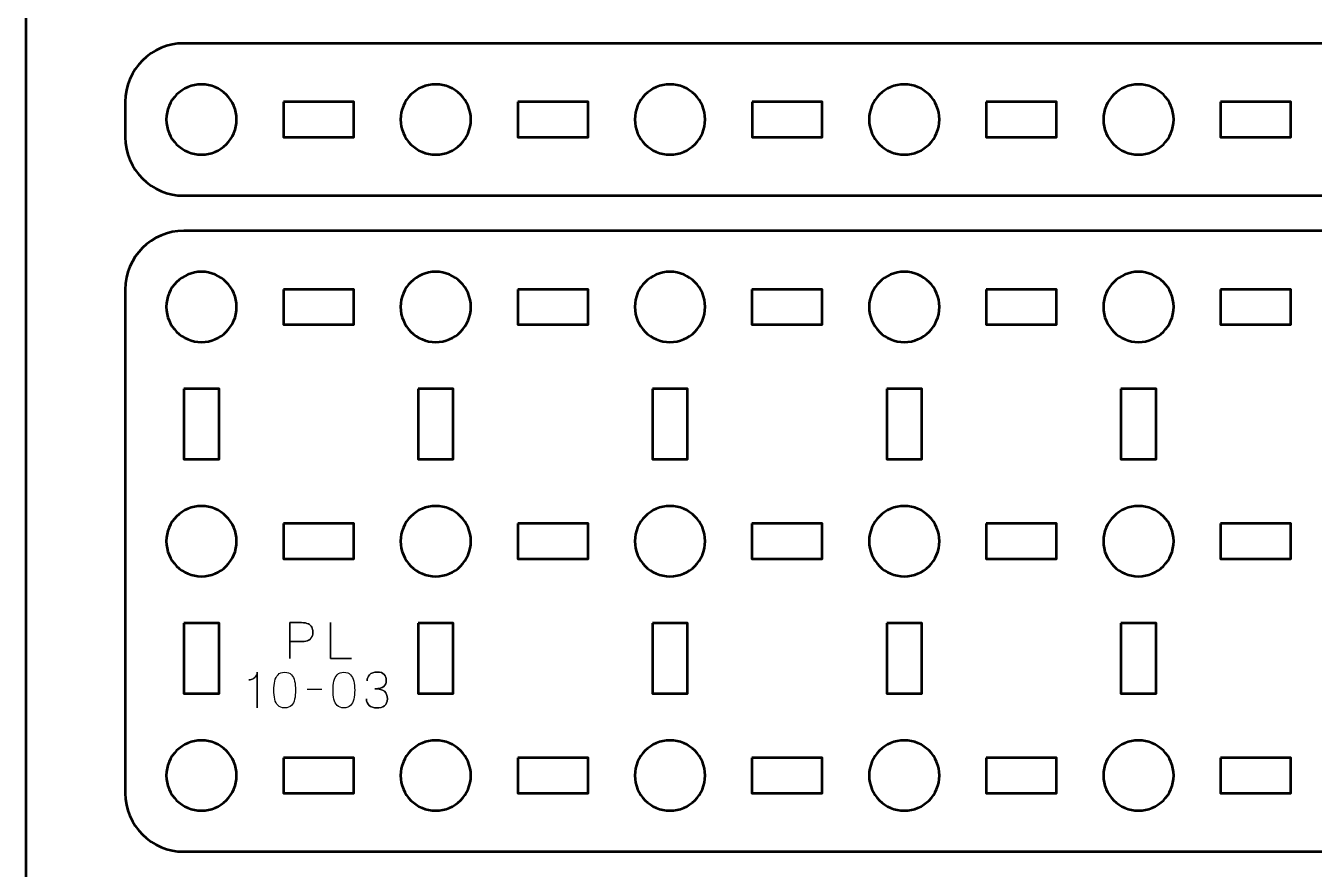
# Model space of a CAD drawing. Header units: centimetres. Extents: x -21 to 0, y -29.7 to 0.
# Drawn here: x -21 to -10, y -16.75 to -9.55 of the extents above; entities that cross this region are included whole.
import ezdxf

# ---------------------------------------------------------------- set-up
doc = ezdxf.new("R2010")
doc.units = ezdxf.units.CM
doc.header["$MEASUREMENT"] = 0
doc.layers.add('Layer 1', color=7, linetype='Continuous')

msp = doc.modelspace()

# ---------------------------------------------------------------- linework, layer by layer
at = {"layer": 'Layer 1', "color": 22, "lineweight": 53}
msp.add_open_spline([(-21.00003, -29.19996), (-21.00003, -29.19996), (-21.00003, -0.49992), (-21.00003, -0.49992), (-21.00003, -0.49992), (-21.00003, -0.22295), (-20.77694, 0.00004), (-20.49994, 0.00004), (-20.49994, 0.00004), (-20.49994, 0.00004), (-0.50008, 0.00004), (-0.50008, 0.00004), (-0.50008, 0.00004), (-0.22294, 0.00004), (0.00002, -0.22295), (0.00002, -0.49992), (0.00002, -0.49992), (0.00002, -0.49992), (0.00002, -29.19996), (0.00002, -29.19996), (0.00002, -29.19996), (0.00002, -29.47696), (-0.22294, -29.70005), (-0.50008, -29.70005), (-0.50008, -29.70005), (-0.50008, -29.70005), (-20.49994, -29.70005), (-20.49994, -29.70005), (-20.49994, -29.70005), (-20.77694, -29.70005), (-21.00003, -29.47696), (-21.00003, -29.19996)], degree=3, knots=[0, 0, 0, 0, 0.125, 0.125, 0.125, 0.125, 0.25, 0.25, 0.25, 0.25, 0.375, 0.375, 0.375, 0.375, 0.5, 0.5, 0.5, 0.5, 0.625, 0.625, 0.625, 0.625, 0.75, 0.75, 0.75, 0.75, 0.875, 0.875, 0.875, 0.875, 1, 1, 1, 1], dxfattribs=at)
at = {"layer": 'Layer 1', "color": 2, "lineweight": 53}
for points in [[(-19.64997, -9.70008), (-19.64997, -9.70008), (-1.35004, -9.70008), (-1.35004, -9.70008), (-1.35004, -9.70008), (-1.07304, -9.70008), (-0.84994, -9.92317), (-0.84994, -10.20017), (-0.84994, -10.20017), (-0.84994, -10.20017), (-0.84994, -10.50018), (-0.84994, -10.50018), (-0.84994, -10.50018), (-0.84994, -10.77714), (-1.07304, -11.0001), (-1.35004, -11.0001), (-1.35004, -11.0001), (-1.35004, -11.0001), (-19.64997, -11.0001), (-19.64997, -11.0001), (-19.64997, -11.0001), (-19.92697, -11.0001), (-20.15006, -10.77714), (-20.15006, -10.50018), (-20.15006, -10.50018), (-20.15006, -10.50018), (-20.15006, -10.20017), (-20.15006, -10.20017), (-20.15006, -10.20017), (-20.15006, -9.92317), (-19.92697, -9.70008), (-19.64997, -9.70008)], [(-19.65, -11.30001), (-19.65, -11.30001), (-1.35007, -11.30001), (-1.35007, -11.30001), (-1.35007, -11.30001), (-1.07307, -11.30001), (-0.84997, -11.5231), (-0.84997, -11.8001), (-0.84997, -11.8001), (-0.84997, -11.8001), (-0.84997, -16.09997), (-0.84997, -16.09997), (-0.84997, -16.09997), (-0.84997, -16.37711), (-1.07307, -16.60007), (-1.35007, -16.60007), (-1.35007, -16.60007), (-1.35007, -16.60007), (-19.65, -16.60007), (-19.65, -16.60007), (-19.65, -16.60007), (-19.927, -16.60007), (-20.15009, -16.37711), (-20.15009, -16.09997), (-20.15009, -16.09997), (-20.15009, -16.09997), (-20.15009, -11.8001), (-20.15009, -11.8001), (-20.15009, -11.8001), (-20.15009, -11.5231), (-19.927, -11.30001), (-19.65, -11.30001)]]:
    msp.add_open_spline(points, degree=3, knots=[0, 0, 0, 0, 0.125, 0.125, 0.125, 0.125, 0.25, 0.25, 0.25, 0.25, 0.375, 0.375, 0.375, 0.375, 0.5, 0.5, 0.5, 0.5, 0.625, 0.625, 0.625, 0.625, 0.75, 0.75, 0.75, 0.75, 0.875, 0.875, 0.875, 0.875, 1, 1, 1, 1], dxfattribs=at)
at = {"layer": 'Layer 1', "lineweight": 53}
for points in [[(-19.20003, -10.3501), (-19.20003, -10.51588), (-19.33426, -10.65011), (-19.50004, -10.65011), (-19.50004, -10.65011), (-19.6657, -10.65011), (-19.80004, -10.51588), (-19.80004, -10.3501), (-19.80004, -10.3501), (-19.80004, -10.18444), (-19.6657, -10.0501), (-19.50004, -10.0501), (-19.50004, -10.0501), (-19.33426, -10.0501), (-19.20003, -10.18444), (-19.20003, -10.3501)], [(-17.19996, -10.3501), (-17.19996, -10.51588), (-17.33433, -10.65011), (-17.49996, -10.65011), (-17.49996, -10.65011), (-17.66573, -10.65011), (-17.79996, -10.51588), (-17.79996, -10.3501), (-17.79996, -10.3501), (-17.79996, -10.18444), (-17.66573, -10.0501), (-17.49996, -10.0501), (-17.49996, -10.0501), (-17.33433, -10.0501), (-17.19996, -10.18444), (-17.19996, -10.3501)], [(-15.20003, -10.3501), (-15.20003, -10.51588), (-15.33436, -10.65011), (-15.50003, -10.65011), (-15.50003, -10.65011), (-15.66566, -10.65011), (-15.80003, -10.51588), (-15.80003, -10.3501), (-15.80003, -10.3501), (-15.80003, -10.18444), (-15.66566, -10.0501), (-15.50003, -10.0501), (-15.50003, -10.0501), (-15.33436, -10.0501), (-15.20003, -10.18444), (-15.20003, -10.3501)], [(-13.20006, -10.3501), (-13.20006, -10.51588), (-13.33429, -10.65011), (-13.50006, -10.65011), (-13.50006, -10.65011), (-13.66573, -10.65011), (-13.80006, -10.51588), (-13.80006, -10.3501), (-13.80006, -10.3501), (-13.80006, -10.18444), (-13.66573, -10.0501), (-13.50006, -10.0501), (-13.50006, -10.0501), (-13.33429, -10.0501), (-13.20006, -10.18444), (-13.20006, -10.3501)], [(-11.19999, -10.3501), (-11.19999, -10.51588), (-11.33436, -10.65011), (-11.49999, -10.65011), (-11.49999, -10.65011), (-11.66576, -10.65011), (-11.79999, -10.51588), (-11.79999, -10.3501), (-11.79999, -10.3501), (-11.79999, -10.18444), (-11.66576, -10.0501), (-11.49999, -10.0501), (-11.49999, -10.0501), (-11.33436, -10.0501), (-11.19999, -10.18444), (-11.19999, -10.3501)], [(-18.80002, -10.20017), (-18.80002, -10.20017), (-18.20001, -10.20017), (-18.20001, -10.20017), (-18.20001, -10.20017), (-18.20001, -10.20017), (-18.20001, -10.50018), (-18.20001, -10.50018), (-18.20001, -10.50018), (-18.20001, -10.50018), (-18.80002, -10.50018), (-18.80002, -10.50018), (-18.80002, -10.50018), (-18.80002, -10.50018), (-18.80002, -10.20017), (-18.80002, -10.20017)], [(-16.80005, -10.20017), (-16.80005, -10.20017), (-16.20005, -10.20017), (-16.20005, -10.20017), (-16.20005, -10.20017), (-16.20005, -10.20017), (-16.20005, -10.50018), (-16.20005, -10.50018), (-16.20005, -10.50018), (-16.20005, -10.50018), (-16.80005, -10.50018), (-16.80005, -10.50018), (-16.80005, -10.50018), (-16.80005, -10.50018), (-16.80005, -10.20017), (-16.80005, -10.20017)], [(-14.79998, -10.20017), (-14.79998, -10.20017), (-14.19997, -10.20017), (-14.19997, -10.20017), (-14.19997, -10.20017), (-14.19997, -10.20017), (-14.19997, -10.50018), (-14.19997, -10.50018), (-14.19997, -10.50018), (-14.19997, -10.50018), (-14.79998, -10.50018), (-14.79998, -10.50018), (-14.79998, -10.50018), (-14.79998, -10.50018), (-14.79998, -10.20017), (-14.79998, -10.20017)], [(-12.80001, -10.20017), (-12.80001, -10.20017), (-12.2, -10.20017), (-12.2, -10.20017), (-12.2, -10.20017), (-12.2, -10.20017), (-12.2, -10.50018), (-12.2, -10.50018), (-12.2, -10.50018), (-12.2, -10.50018), (-12.80001, -10.50018), (-12.80001, -10.50018), (-12.80001, -10.50018), (-12.80001, -10.50018), (-12.80001, -10.20017), (-12.80001, -10.20017)], [(-10.80008, -10.20017), (-10.80008, -10.20017), (-10.20007, -10.20017), (-10.20007, -10.20017), (-10.20007, -10.20017), (-10.20007, -10.20017), (-10.20007, -10.50018), (-10.20007, -10.50018), (-10.20007, -10.50018), (-10.20007, -10.50018), (-10.80008, -10.50018), (-10.80008, -10.50018), (-10.80008, -10.50018), (-10.80008, -10.50018), (-10.80008, -10.20017), (-10.80008, -10.20017)], [(-19.20006, -11.95004), (-19.20006, -12.11581), (-19.33429, -12.25004), (-19.50007, -12.25004), (-19.50007, -12.25004), (-19.66573, -12.25004), (-19.80007, -12.11581), (-19.80007, -11.95004), (-19.80007, -11.95004), (-19.80007, -11.78437), (-19.66573, -11.65003), (-19.50007, -11.65003), (-19.50007, -11.65003), (-19.33429, -11.65003), (-19.20006, -11.78437), (-19.20006, -11.95004)], [(-17.19999, -11.95004), (-17.19999, -12.11581), (-17.33436, -12.25004), (-17.49999, -12.25004), (-17.49999, -12.25004), (-17.66576, -12.25004), (-17.79999, -12.11581), (-17.79999, -11.95004), (-17.79999, -11.95004), (-17.79999, -11.78437), (-17.66576, -11.65003), (-17.49999, -11.65003), (-17.49999, -11.65003), (-17.33436, -11.65003), (-17.19999, -11.78437), (-17.19999, -11.95004)], [(-15.20006, -11.95004), (-15.20006, -12.11581), (-15.33439, -12.25004), (-15.50006, -12.25004), (-15.50006, -12.25004), (-15.66569, -12.25004), (-15.80006, -12.11581), (-15.80006, -11.95004), (-15.80006, -11.95004), (-15.80006, -11.78437), (-15.66569, -11.65003), (-15.50006, -11.65003), (-15.50006, -11.65003), (-15.33439, -11.65003), (-15.20006, -11.78437), (-15.20006, -11.95004)], [(-13.20009, -11.95004), (-13.20009, -12.11581), (-13.33432, -12.25004), (-13.50009, -12.25004), (-13.50009, -12.25004), (-13.66576, -12.25004), (-13.80009, -12.11581), (-13.80009, -11.95004), (-13.80009, -11.95004), (-13.80009, -11.78437), (-13.66576, -11.65003), (-13.50009, -11.65003), (-13.50009, -11.65003), (-13.33432, -11.65003), (-13.20009, -11.78437), (-13.20009, -11.95004)], [(-11.20002, -11.95004), (-11.20002, -12.11581), (-11.33439, -12.25004), (-11.50002, -12.25004), (-11.50002, -12.25004), (-11.66579, -12.25004), (-11.80002, -12.11581), (-11.80002, -11.95004), (-11.80002, -11.95004), (-11.80002, -11.78437), (-11.66579, -11.65003), (-11.50002, -11.65003), (-11.50002, -11.65003), (-11.33439, -11.65003), (-11.20002, -11.78437), (-11.20002, -11.95004)], [(-18.80005, -11.8001), (-18.80005, -11.8001), (-18.20004, -11.8001), (-18.20004, -11.8001), (-18.20004, -11.8001), (-18.20004, -11.8001), (-18.20004, -12.10011), (-18.20004, -12.10011), (-18.20004, -12.10011), (-18.20004, -12.10011), (-18.80005, -12.10011), (-18.80005, -12.10011), (-18.80005, -12.10011), (-18.80005, -12.10011), (-18.80005, -11.8001), (-18.80005, -11.8001)], [(-16.80008, -11.8001), (-16.80008, -11.8001), (-16.20008, -11.8001), (-16.20008, -11.8001), (-16.20008, -11.8001), (-16.20008, -11.8001), (-16.20008, -12.10011), (-16.20008, -12.10011), (-16.20008, -12.10011), (-16.20008, -12.10011), (-16.80008, -12.10011), (-16.80008, -12.10011), (-16.80008, -12.10011), (-16.80008, -12.10011), (-16.80008, -11.8001), (-16.80008, -11.8001)], [(-14.80001, -11.8001), (-14.80001, -11.8001), (-14.2, -11.8001), (-14.2, -11.8001), (-14.2, -11.8001), (-14.2, -11.8001), (-14.2, -12.10011), (-14.2, -12.10011), (-14.2, -12.10011), (-14.2, -12.10011), (-14.80001, -12.10011), (-14.80001, -12.10011), (-14.80001, -12.10011), (-14.80001, -12.10011), (-14.80001, -11.8001), (-14.80001, -11.8001)], [(-12.80004, -11.8001), (-12.80004, -11.8001), (-12.20003, -11.8001), (-12.20003, -11.8001), (-12.20003, -11.8001), (-12.20003, -11.8001), (-12.20003, -12.10011), (-12.20003, -12.10011), (-12.20003, -12.10011), (-12.20003, -12.10011), (-12.80004, -12.10011), (-12.80004, -12.10011), (-12.80004, -12.10011), (-12.80004, -12.10011), (-12.80004, -11.8001), (-12.80004, -11.8001)], [(-10.80011, -11.8001), (-10.80011, -11.8001), (-10.2001, -11.8001), (-10.2001, -11.8001), (-10.2001, -11.8001), (-10.2001, -11.8001), (-10.2001, -12.10011), (-10.2001, -12.10011), (-10.2001, -12.10011), (-10.2001, -12.10011), (-10.80011, -12.10011), (-10.80011, -12.10011), (-10.80011, -12.10011), (-10.80011, -12.10011), (-10.80011, -11.8001), (-10.80011, -11.8001)], [(-19.65, -12.65005), (-19.65, -12.65005), (-19.34999, -12.65005), (-19.34999, -12.65005), (-19.34999, -12.65005), (-19.34999, -12.65005), (-19.34999, -13.25006), (-19.34999, -13.25006), (-19.34999, -13.25006), (-19.34999, -13.25006), (-19.65, -13.25006), (-19.65, -13.25006), (-19.65, -13.25006), (-19.65, -13.25006), (-19.65, -12.65005), (-19.65, -12.65005)], [(-17.65006, -12.65005), (-17.65006, -12.65005), (-17.35006, -12.65005), (-17.35006, -12.65005), (-17.35006, -12.65005), (-17.35006, -12.65005), (-17.35006, -13.25006), (-17.35006, -13.25006), (-17.35006, -13.25006), (-17.35006, -13.25006), (-17.65006, -13.25006), (-17.65006, -13.25006), (-17.65006, -13.25006), (-17.65006, -13.25006), (-17.65006, -12.65005), (-17.65006, -12.65005)], [(-15.65013, -12.65005), (-15.65013, -12.65005), (-15.35013, -12.65005), (-15.35013, -12.65005), (-15.35013, -12.65005), (-15.35013, -12.65005), (-15.35013, -13.25006), (-15.35013, -13.25006), (-15.35013, -13.25006), (-15.35013, -13.25006), (-15.65013, -13.25006), (-15.65013, -13.25006), (-15.65013, -13.25006), (-15.65013, -13.25006), (-15.65013, -12.65005), (-15.65013, -12.65005)], [(-13.65002, -12.65005), (-13.65002, -12.65005), (-13.35002, -12.65005), (-13.35002, -12.65005), (-13.35002, -12.65005), (-13.35002, -12.65005), (-13.35002, -13.25006), (-13.35002, -13.25006), (-13.35002, -13.25006), (-13.35002, -13.25006), (-13.65002, -13.25006), (-13.65002, -13.25006), (-13.65002, -13.25006), (-13.65002, -13.25006), (-13.65002, -12.65005), (-13.65002, -12.65005)], [(-11.65009, -12.65005), (-11.65009, -12.65005), (-11.35009, -12.65005), (-11.35009, -12.65005), (-11.35009, -12.65005), (-11.35009, -12.65005), (-11.35009, -13.25006), (-11.35009, -13.25006), (-11.35009, -13.25006), (-11.35009, -13.25006), (-11.65009, -13.25006), (-11.65009, -13.25006), (-11.65009, -13.25006), (-11.65009, -13.25006), (-11.65009, -12.65005), (-11.65009, -12.65005)], [(-19.20006, -13.95011), (-19.20006, -14.11574), (-19.33429, -14.25011), (-19.50007, -14.25011), (-19.50007, -14.25011), (-19.66573, -14.25011), (-19.80007, -14.11574), (-19.80007, -13.95011), (-19.80007, -13.95011), (-19.80007, -13.78434), (-19.66573, -13.65011), (-19.50007, -13.65011), (-19.50007, -13.65011), (-19.33429, -13.65011), (-19.20006, -13.78434), (-19.20006, -13.95011)], [(-17.19999, -13.95011), (-17.19999, -14.11574), (-17.33436, -14.25011), (-17.49999, -14.25011), (-17.49999, -14.25011), (-17.66576, -14.25011), (-17.79999, -14.11574), (-17.79999, -13.95011), (-17.79999, -13.95011), (-17.79999, -13.78434), (-17.66576, -13.65011), (-17.49999, -13.65011), (-17.49999, -13.65011), (-17.33436, -13.65011), (-17.19999, -13.78434), (-17.19999, -13.95011)], [(-15.20006, -13.95011), (-15.20006, -14.11574), (-15.33439, -14.25011), (-15.50006, -14.25011), (-15.50006, -14.25011), (-15.66569, -14.25011), (-15.80006, -14.11574), (-15.80006, -13.95011), (-15.80006, -13.95011), (-15.80006, -13.78434), (-15.66569, -13.65011), (-15.50006, -13.65011), (-15.50006, -13.65011), (-15.33439, -13.65011), (-15.20006, -13.78434), (-15.20006, -13.95011)], [(-13.20009, -13.95011), (-13.20009, -14.11574), (-13.33432, -14.25011), (-13.50009, -14.25011), (-13.50009, -14.25011), (-13.66576, -14.25011), (-13.80009, -14.11574), (-13.80009, -13.95011), (-13.80009, -13.95011), (-13.80009, -13.78434), (-13.66576, -13.65011), (-13.50009, -13.65011), (-13.50009, -13.65011), (-13.33432, -13.65011), (-13.20009, -13.78434), (-13.20009, -13.95011)], [(-11.20002, -13.95011), (-11.20002, -14.11574), (-11.33439, -14.25011), (-11.50002, -14.25011), (-11.50002, -14.25011), (-11.66579, -14.25011), (-11.80002, -14.11574), (-11.80002, -13.95011), (-11.80002, -13.95011), (-11.80002, -13.78434), (-11.66579, -13.65011), (-11.50002, -13.65011), (-11.50002, -13.65011), (-11.33439, -13.65011), (-11.20002, -13.78434), (-11.20002, -13.95011)], [(-18.80005, -13.80004), (-18.80005, -13.80004), (-18.20004, -13.80004), (-18.20004, -13.80004), (-18.20004, -13.80004), (-18.20004, -13.80004), (-18.20004, -14.10004), (-18.20004, -14.10004), (-18.20004, -14.10004), (-18.20004, -14.10004), (-18.80005, -14.10004), (-18.80005, -14.10004), (-18.80005, -14.10004), (-18.80005, -14.10004), (-18.80005, -13.80004), (-18.80005, -13.80004)], [(-16.80008, -13.80004), (-16.80008, -13.80004), (-16.20008, -13.80004), (-16.20008, -13.80004), (-16.20008, -13.80004), (-16.20008, -13.80004), (-16.20008, -14.10004), (-16.20008, -14.10004), (-16.20008, -14.10004), (-16.20008, -14.10004), (-16.80008, -14.10004), (-16.80008, -14.10004), (-16.80008, -14.10004), (-16.80008, -14.10004), (-16.80008, -13.80004), (-16.80008, -13.80004)], [(-14.80001, -13.80004), (-14.80001, -13.80004), (-14.2, -13.80004), (-14.2, -13.80004), (-14.2, -13.80004), (-14.2, -13.80004), (-14.2, -14.10004), (-14.2, -14.10004), (-14.2, -14.10004), (-14.2, -14.10004), (-14.80001, -14.10004), (-14.80001, -14.10004), (-14.80001, -14.10004), (-14.80001, -14.10004), (-14.80001, -13.80004), (-14.80001, -13.80004)], [(-12.80004, -13.80004), (-12.80004, -13.80004), (-12.20003, -13.80004), (-12.20003, -13.80004), (-12.20003, -13.80004), (-12.20003, -13.80004), (-12.20003, -14.10004), (-12.20003, -14.10004), (-12.20003, -14.10004), (-12.20003, -14.10004), (-12.80004, -14.10004), (-12.80004, -14.10004), (-12.80004, -14.10004), (-12.80004, -14.10004), (-12.80004, -13.80004), (-12.80004, -13.80004)], [(-10.80011, -13.80004), (-10.80011, -13.80004), (-10.2001, -13.80004), (-10.2001, -13.80004), (-10.2001, -13.80004), (-10.2001, -13.80004), (-10.2001, -14.10004), (-10.2001, -14.10004), (-10.2001, -14.10004), (-10.2001, -14.10004), (-10.80011, -14.10004), (-10.80011, -14.10004), (-10.80011, -14.10004), (-10.80011, -14.10004), (-10.80011, -13.80004), (-10.80011, -13.80004)], [(-19.65, -14.65002), (-19.65, -14.65002), (-19.34999, -14.65002), (-19.34999, -14.65002), (-19.34999, -14.65002), (-19.34999, -14.65002), (-19.34999, -15.25002), (-19.34999, -15.25002), (-19.34999, -15.25002), (-19.34999, -15.25002), (-19.65, -15.25002), (-19.65, -15.25002), (-19.65, -15.25002), (-19.65, -15.25002), (-19.65, -14.65002), (-19.65, -14.65002)], [(-17.65006, -14.65002), (-17.65006, -14.65002), (-17.35006, -14.65002), (-17.35006, -14.65002), (-17.35006, -14.65002), (-17.35006, -14.65002), (-17.35006, -15.25002), (-17.35006, -15.25002), (-17.35006, -15.25002), (-17.35006, -15.25002), (-17.65006, -15.25002), (-17.65006, -15.25002), (-17.65006, -15.25002), (-17.65006, -15.25002), (-17.65006, -14.65002), (-17.65006, -14.65002)], [(-15.65013, -14.65002), (-15.65013, -14.65002), (-15.35013, -14.65002), (-15.35013, -14.65002), (-15.35013, -14.65002), (-15.35013, -14.65002), (-15.35013, -15.25002), (-15.35013, -15.25002), (-15.35013, -15.25002), (-15.35013, -15.25002), (-15.65013, -15.25002), (-15.65013, -15.25002), (-15.65013, -15.25002), (-15.65013, -15.25002), (-15.65013, -14.65002), (-15.65013, -14.65002)], [(-13.65002, -14.65002), (-13.65002, -14.65002), (-13.35002, -14.65002), (-13.35002, -14.65002), (-13.35002, -14.65002), (-13.35002, -14.65002), (-13.35002, -15.25002), (-13.35002, -15.25002), (-13.35002, -15.25002), (-13.35002, -15.25002), (-13.65002, -15.25002), (-13.65002, -15.25002), (-13.65002, -15.25002), (-13.65002, -15.25002), (-13.65002, -14.65002), (-13.65002, -14.65002)], [(-11.65009, -14.65002), (-11.65009, -14.65002), (-11.35009, -14.65002), (-11.35009, -14.65002), (-11.35009, -14.65002), (-11.35009, -14.65002), (-11.35009, -15.25002), (-11.35009, -15.25002), (-11.35009, -15.25002), (-11.35009, -15.25002), (-11.65009, -15.25002), (-11.65009, -15.25002), (-11.65009, -15.25002), (-11.65009, -15.25002), (-11.65009, -14.65002), (-11.65009, -14.65002)], [(-19.20006, -15.95004), (-19.20006, -16.11571), (-19.33429, -16.25004), (-19.50007, -16.25004), (-19.50007, -16.25004), (-19.66573, -16.25004), (-19.80007, -16.11571), (-19.80007, -15.95004), (-19.80007, -15.95004), (-19.80007, -15.78441), (-19.66573, -15.65004), (-19.50007, -15.65004), (-19.50007, -15.65004), (-19.33429, -15.65004), (-19.20006, -15.78441), (-19.20006, -15.95004)], [(-17.19999, -15.95004), (-17.19999, -16.11571), (-17.33436, -16.25004), (-17.49999, -16.25004), (-17.49999, -16.25004), (-17.66576, -16.25004), (-17.79999, -16.11571), (-17.79999, -15.95004), (-17.79999, -15.95004), (-17.79999, -15.78441), (-17.66576, -15.65004), (-17.49999, -15.65004), (-17.49999, -15.65004), (-17.33436, -15.65004), (-17.19999, -15.78441), (-17.19999, -15.95004)], [(-15.20006, -15.95004), (-15.20006, -16.11571), (-15.33439, -16.25004), (-15.50006, -16.25004), (-15.50006, -16.25004), (-15.66569, -16.25004), (-15.80006, -16.11571), (-15.80006, -15.95004), (-15.80006, -15.95004), (-15.80006, -15.78441), (-15.66569, -15.65004), (-15.50006, -15.65004), (-15.50006, -15.65004), (-15.33439, -15.65004), (-15.20006, -15.78441), (-15.20006, -15.95004)], [(-13.20009, -15.95004), (-13.20009, -16.11571), (-13.33432, -16.25004), (-13.50009, -16.25004), (-13.50009, -16.25004), (-13.66576, -16.25004), (-13.80009, -16.11571), (-13.80009, -15.95004), (-13.80009, -15.95004), (-13.80009, -15.78441), (-13.66576, -15.65004), (-13.50009, -15.65004), (-13.50009, -15.65004), (-13.33432, -15.65004), (-13.20009, -15.78441), (-13.20009, -15.95004)], [(-11.20002, -15.95004), (-11.20002, -16.11571), (-11.33439, -16.25004), (-11.50002, -16.25004), (-11.50002, -16.25004), (-11.66579, -16.25004), (-11.80002, -16.11571), (-11.80002, -15.95004), (-11.80002, -15.95004), (-11.80002, -15.78441), (-11.66579, -15.65004), (-11.50002, -15.65004), (-11.50002, -15.65004), (-11.33439, -15.65004), (-11.20002, -15.78441), (-11.20002, -15.95004)], [(-18.80005, -15.79997), (-18.80005, -15.79997), (-18.20004, -15.79997), (-18.20004, -15.79997), (-18.20004, -15.79997), (-18.20004, -15.79997), (-18.20004, -16.09997), (-18.20004, -16.09997), (-18.20004, -16.09997), (-18.20004, -16.09997), (-18.80005, -16.09997), (-18.80005, -16.09997), (-18.80005, -16.09997), (-18.80005, -16.09997), (-18.80005, -15.79997), (-18.80005, -15.79997)], [(-16.80008, -15.79997), (-16.80008, -15.79997), (-16.20008, -15.79997), (-16.20008, -15.79997), (-16.20008, -15.79997), (-16.20008, -15.79997), (-16.20008, -16.09997), (-16.20008, -16.09997), (-16.20008, -16.09997), (-16.20008, -16.09997), (-16.80008, -16.09997), (-16.80008, -16.09997), (-16.80008, -16.09997), (-16.80008, -16.09997), (-16.80008, -15.79997), (-16.80008, -15.79997)], [(-14.80001, -15.79997), (-14.80001, -15.79997), (-14.2, -15.79997), (-14.2, -15.79997), (-14.2, -15.79997), (-14.2, -15.79997), (-14.2, -16.09997), (-14.2, -16.09997), (-14.2, -16.09997), (-14.2, -16.09997), (-14.80001, -16.09997), (-14.80001, -16.09997), (-14.80001, -16.09997), (-14.80001, -16.09997), (-14.80001, -15.79997), (-14.80001, -15.79997)], [(-12.80004, -15.79997), (-12.80004, -15.79997), (-12.20003, -15.79997), (-12.20003, -15.79997), (-12.20003, -15.79997), (-12.20003, -15.79997), (-12.20003, -16.09997), (-12.20003, -16.09997), (-12.20003, -16.09997), (-12.20003, -16.09997), (-12.80004, -16.09997), (-12.80004, -16.09997), (-12.80004, -16.09997), (-12.80004, -16.09997), (-12.80004, -15.79997), (-12.80004, -15.79997)], [(-10.80011, -15.79997), (-10.80011, -15.79997), (-10.2001, -15.79997), (-10.2001, -15.79997), (-10.2001, -15.79997), (-10.2001, -15.79997), (-10.2001, -16.09997), (-10.2001, -16.09997), (-10.2001, -16.09997), (-10.2001, -16.09997), (-10.80011, -16.09997), (-10.80011, -16.09997), (-10.80011, -16.09997), (-10.80011, -16.09997), (-10.80011, -15.79997), (-10.80011, -15.79997)]]:
    msp.add_open_spline(points, degree=3, knots=[0, 0, 0, 0, 0.25, 0.25, 0.25, 0.25, 0.5, 0.5, 0.5, 0.5, 0.75, 0.75, 0.75, 0.75, 1, 1, 1, 1], dxfattribs=at)
at = {"layer": 'Layer 1', "color": 40, "lineweight": 30}
for points, knots in [([(-18.74463, -14.95002), (-18.74463, -14.95002), (-18.74463, -14.64476), (-18.74463, -14.64476), (-18.74463, -14.64476), (-18.74463, -14.64476), (-18.64733, -14.64476), (-18.64733, -14.64476), (-18.64733, -14.64476), (-18.62172, -14.64505), (-18.60172, -14.64879), (-18.58753, -14.65595), (-18.58753, -14.65595), (-18.57364, -14.66325), (-18.56383, -14.67274), (-18.55818, -14.68459), (-18.55818, -14.68459), (-18.55268, -14.69645), (-18.54965, -14.70929), (-18.54908, -14.72304), (-18.54908, -14.72304), (-18.54841, -14.73712), (-18.55074, -14.75046), (-18.55624, -14.76316), (-18.55624, -14.76316), (-18.56178, -14.77582), (-18.57127, -14.7863), (-18.5845, -14.79445), (-18.5845, -14.79445), (-18.59801, -14.80256), (-18.61622, -14.80669), (-18.63936, -14.80697), (-18.63936, -14.80697), (-18.63936, -14.80697), (-18.74463, -14.80697), (-18.74463, -14.80697), (-18.74463, -14.80697), (-18.74463, -14.80697), (-18.63936, -14.80697), (-18.63936, -14.80697), (-18.63936, -14.80697), (-18.6166, -14.80669), (-18.59858, -14.80256), (-18.58507, -14.79445), (-18.58507, -14.79445), (-18.57169, -14.7863), (-18.56217, -14.77582), (-18.55653, -14.76316), (-18.55653, -14.76316), (-18.55102, -14.75046), (-18.54855, -14.73712), (-18.54908, -14.72304), (-18.54908, -14.72304), (-18.54965, -14.70929), (-18.55268, -14.69645), (-18.55832, -14.68459), (-18.55832, -14.68459), (-18.56411, -14.67274), (-18.57402, -14.66325), (-18.58796, -14.65595), (-18.58796, -14.65595), (-18.60214, -14.64879), (-18.622, -14.64505), (-18.64733, -14.64476), (-18.64733, -14.64476), (-18.64733, -14.64476), (-18.74463, -14.64476), (-18.74463, -14.64476), (-18.74463, -14.64476), (-18.74463, -14.64476), (-18.74463, -14.95002), (-18.74463, -14.95002)], [0, 0, 0, 0, 0.05555556, 0.05555556, 0.05555556, 0.05555556, 0.11111111, 0.11111111, 0.11111111, 0.11111111, 0.16666667, 0.16666667, 0.16666667, 0.16666667, 0.22222222, 0.22222222, 0.22222222, 0.22222222, 0.27777778, 0.27777778, 0.27777778, 0.27777778, 0.33333333, 0.33333333, 0.33333333, 0.33333333, 0.38888889, 0.38888889, 0.38888889, 0.38888889, 0.44444444, 0.44444444, 0.44444444, 0.44444444, 0.5, 0.5, 0.5, 0.5, 0.55555556, 0.55555556, 0.55555556, 0.55555556, 0.61111111, 0.61111111, 0.61111111, 0.61111111, 0.66666667, 0.66666667, 0.66666667, 0.66666667, 0.72222222, 0.72222222, 0.72222222, 0.72222222, 0.77777778, 0.77777778, 0.77777778, 0.77777778, 0.83333333, 0.83333333, 0.83333333, 0.83333333, 0.88888889, 0.88888889, 0.88888889, 0.88888889, 0.94444444, 0.94444444, 0.94444444, 0.94444444, 1, 1, 1, 1]), ([(-18.22001, -14.95002), (-18.22001, -14.95002), (-18.3982, -14.95002), (-18.3982, -14.95002), (-18.3982, -14.95002), (-18.3982, -14.95002), (-18.3982, -14.64476), (-18.3982, -14.64476), (-18.3982, -14.64476), (-18.3982, -14.64476), (-18.3982, -14.95002), (-18.3982, -14.95002), (-18.3982, -14.95002), (-18.3982, -14.95002), (-18.22001, -14.95002), (-18.22001, -14.95002)], [0, 0, 0, 0, 0.25, 0.25, 0.25, 0.25, 0.5, 0.5, 0.5, 0.5, 0.75, 0.75, 0.75, 0.75, 1, 1, 1, 1]), ([(-19.02396, -15.37336), (-19.02396, -15.37336), (-19.02396, -15.0681), (-19.02396, -15.0681), (-19.02396, -15.0681), (-19.02452, -15.08535), (-19.02907, -15.09872), (-19.03789, -15.10807), (-19.03789, -15.10807), (-19.04671, -15.11759), (-19.05676, -15.12419), (-19.06777, -15.12793), (-19.06777, -15.12793), (-19.0791, -15.13177), (-19.08844, -15.13385), (-19.09589, -15.1341), (-19.09589, -15.1341), (-19.08844, -15.13385), (-19.0791, -15.13177), (-19.06777, -15.12793), (-19.06777, -15.12793), (-19.05676, -15.12419), (-19.04671, -15.11759), (-19.03789, -15.10807), (-19.03789, -15.10807), (-19.02907, -15.09872), (-19.02452, -15.08535), (-19.02396, -15.0681), (-19.02396, -15.0681), (-19.02396, -15.0681), (-19.02396, -15.37336), (-19.02396, -15.37336)], [0, 0, 0, 0, 0.125, 0.125, 0.125, 0.125, 0.25, 0.25, 0.25, 0.25, 0.375, 0.375, 0.375, 0.375, 0.5, 0.5, 0.5, 0.5, 0.625, 0.625, 0.625, 0.625, 0.75, 0.75, 0.75, 0.75, 0.875, 0.875, 0.875, 0.875, 1, 1, 1, 1]), ([(-18.78957, -15.37336), (-18.76502, -15.37307), (-18.746, -15.36619), (-18.73253, -15.35268), (-18.73253, -15.35268), (-18.71916, -15.33917), (-18.70977, -15.32097), (-18.70455, -15.29797), (-18.70455, -15.29797), (-18.69944, -15.27511), (-18.69697, -15.24946), (-18.69725, -15.22092), (-18.69725, -15.22092), (-18.69697, -15.19284), (-18.69944, -15.16719), (-18.70455, -15.14419), (-18.70455, -15.14419), (-18.70977, -15.12144), (-18.71916, -15.10323), (-18.73253, -15.08948), (-18.73253, -15.08948), (-18.746, -15.07596), (-18.76502, -15.06894), (-18.78957, -15.06852), (-18.78957, -15.06852), (-18.81423, -15.06894), (-18.83324, -15.07596), (-18.84661, -15.08948), (-18.84661, -15.08948), (-18.86013, -15.10323), (-18.86933, -15.12144), (-18.87445, -15.14419), (-18.87445, -15.14419), (-18.87967, -15.16719), (-18.88217, -15.19284), (-18.88175, -15.22092), (-18.88175, -15.22092), (-18.88217, -15.24946), (-18.87967, -15.27511), (-18.87445, -15.29797), (-18.87445, -15.29797), (-18.86933, -15.32097), (-18.86013, -15.33917), (-18.84661, -15.35268), (-18.84661, -15.35268), (-18.83324, -15.36619), (-18.81423, -15.37307), (-18.78957, -15.37336)], [0, 0, 0, 0, 0.08333333, 0.08333333, 0.08333333, 0.08333333, 0.16666667, 0.16666667, 0.16666667, 0.16666667, 0.25, 0.25, 0.25, 0.25, 0.33333333, 0.33333333, 0.33333333, 0.33333333, 0.41666667, 0.41666667, 0.41666667, 0.41666667, 0.5, 0.5, 0.5, 0.5, 0.58333333, 0.58333333, 0.58333333, 0.58333333, 0.66666667, 0.66666667, 0.66666667, 0.66666667, 0.75, 0.75, 0.75, 0.75, 0.83333333, 0.83333333, 0.83333333, 0.83333333, 0.91666667, 0.91666667, 0.91666667, 0.91666667, 1, 1, 1, 1]), ([(-18.78957, -15.37336), (-18.76502, -15.37307), (-18.746, -15.36619), (-18.73253, -15.35268), (-18.73253, -15.35268), (-18.71916, -15.33917), (-18.70977, -15.32097), (-18.70455, -15.29797), (-18.70455, -15.29797), (-18.69944, -15.27511), (-18.69697, -15.24946), (-18.69725, -15.22092), (-18.69725, -15.22092), (-18.69697, -15.19284), (-18.69944, -15.16719), (-18.70455, -15.14419), (-18.70455, -15.14419), (-18.70977, -15.12144), (-18.71916, -15.10323), (-18.73253, -15.08948), (-18.73253, -15.08948), (-18.746, -15.07596), (-18.76502, -15.06894), (-18.78957, -15.06852), (-18.78957, -15.06852), (-18.81423, -15.06894), (-18.83324, -15.07596), (-18.84661, -15.08948), (-18.84661, -15.08948), (-18.86013, -15.10323), (-18.86933, -15.12144), (-18.87445, -15.14419), (-18.87445, -15.14419), (-18.87967, -15.16719), (-18.88217, -15.19284), (-18.88175, -15.22092), (-18.88175, -15.22092), (-18.88217, -15.24946), (-18.87967, -15.27511), (-18.87445, -15.29797), (-18.87445, -15.29797), (-18.86933, -15.32097), (-18.86013, -15.33917), (-18.84661, -15.35268), (-18.84661, -15.35268), (-18.83324, -15.36619), (-18.81423, -15.37307), (-18.78957, -15.37336)], [0, 0, 0, 0, 0.08333333, 0.08333333, 0.08333333, 0.08333333, 0.16666667, 0.16666667, 0.16666667, 0.16666667, 0.25, 0.25, 0.25, 0.25, 0.33333333, 0.33333333, 0.33333333, 0.33333333, 0.41666667, 0.41666667, 0.41666667, 0.41666667, 0.5, 0.5, 0.5, 0.5, 0.58333333, 0.58333333, 0.58333333, 0.58333333, 0.66666667, 0.66666667, 0.66666667, 0.66666667, 0.75, 0.75, 0.75, 0.75, 0.83333333, 0.83333333, 0.83333333, 0.83333333, 0.91666667, 0.91666667, 0.91666667, 0.91666667, 1, 1, 1, 1]), ([(-18.28436, -15.37336), (-18.25984, -15.37307), (-18.24082, -15.36619), (-18.22731, -15.35268), (-18.22731, -15.35268), (-18.21394, -15.33917), (-18.20459, -15.32097), (-18.19934, -15.29797), (-18.19934, -15.29797), (-18.19426, -15.27511), (-18.19175, -15.24946), (-18.19204, -15.22092), (-18.19204, -15.22092), (-18.19175, -15.19284), (-18.19426, -15.16719), (-18.19934, -15.14419), (-18.19934, -15.14419), (-18.20459, -15.12144), (-18.21394, -15.10323), (-18.22731, -15.08948), (-18.22731, -15.08948), (-18.24082, -15.07596), (-18.25984, -15.06894), (-18.28436, -15.06852), (-18.28436, -15.06852), (-18.30905, -15.06894), (-18.32807, -15.07596), (-18.34144, -15.08948), (-18.34144, -15.08948), (-18.35491, -15.10323), (-18.36416, -15.12144), (-18.36927, -15.14419), (-18.36927, -15.14419), (-18.37449, -15.16719), (-18.37696, -15.19284), (-18.37657, -15.22092), (-18.37657, -15.22092), (-18.37696, -15.24946), (-18.37449, -15.27511), (-18.36927, -15.29797), (-18.36927, -15.29797), (-18.36416, -15.32097), (-18.35491, -15.33917), (-18.34144, -15.35268), (-18.34144, -15.35268), (-18.32807, -15.36619), (-18.30905, -15.37307), (-18.28436, -15.37336)], [0, 0, 0, 0, 0.08333333, 0.08333333, 0.08333333, 0.08333333, 0.16666667, 0.16666667, 0.16666667, 0.16666667, 0.25, 0.25, 0.25, 0.25, 0.33333333, 0.33333333, 0.33333333, 0.33333333, 0.41666667, 0.41666667, 0.41666667, 0.41666667, 0.5, 0.5, 0.5, 0.5, 0.58333333, 0.58333333, 0.58333333, 0.58333333, 0.66666667, 0.66666667, 0.66666667, 0.66666667, 0.75, 0.75, 0.75, 0.75, 0.83333333, 0.83333333, 0.83333333, 0.83333333, 0.91666667, 0.91666667, 0.91666667, 0.91666667, 1, 1, 1, 1]), ([(-18.28436, -15.37336), (-18.25984, -15.37307), (-18.24082, -15.36619), (-18.22731, -15.35268), (-18.22731, -15.35268), (-18.21394, -15.33917), (-18.20459, -15.32097), (-18.19934, -15.29797), (-18.19934, -15.29797), (-18.19426, -15.27511), (-18.19175, -15.24946), (-18.19204, -15.22092), (-18.19204, -15.22092), (-18.19175, -15.19284), (-18.19426, -15.16719), (-18.19934, -15.14419), (-18.19934, -15.14419), (-18.20459, -15.12144), (-18.21394, -15.10323), (-18.22731, -15.08948), (-18.22731, -15.08948), (-18.24082, -15.07596), (-18.25984, -15.06894), (-18.28436, -15.06852), (-18.28436, -15.06852), (-18.30905, -15.06894), (-18.32807, -15.07596), (-18.34144, -15.08948), (-18.34144, -15.08948), (-18.35491, -15.10323), (-18.36416, -15.12144), (-18.36927, -15.14419), (-18.36927, -15.14419), (-18.37449, -15.16719), (-18.37696, -15.19284), (-18.37657, -15.22092), (-18.37657, -15.22092), (-18.37696, -15.24946), (-18.37449, -15.27511), (-18.36927, -15.29797), (-18.36927, -15.29797), (-18.36416, -15.32097), (-18.35491, -15.33917), (-18.34144, -15.35268), (-18.34144, -15.35268), (-18.32807, -15.36619), (-18.30905, -15.37307), (-18.28436, -15.37336)], [0, 0, 0, 0, 0.08333333, 0.08333333, 0.08333333, 0.08333333, 0.16666667, 0.16666667, 0.16666667, 0.16666667, 0.25, 0.25, 0.25, 0.25, 0.33333333, 0.33333333, 0.33333333, 0.33333333, 0.41666667, 0.41666667, 0.41666667, 0.41666667, 0.5, 0.5, 0.5, 0.5, 0.58333333, 0.58333333, 0.58333333, 0.58333333, 0.66666667, 0.66666667, 0.66666667, 0.66666667, 0.75, 0.75, 0.75, 0.75, 0.83333333, 0.83333333, 0.83333333, 0.83333333, 0.91666667, 0.91666667, 0.91666667, 0.91666667, 1, 1, 1, 1]), ([(-18.09132, -15.29673), (-18.09132, -15.31973), (-18.08359, -15.33822), (-18.06814, -15.35198), (-18.06814, -15.35198), (-18.05301, -15.36605), (-18.03163, -15.37307), (-18.00408, -15.37336), (-18.00408, -15.37336), (-17.97681, -15.3735), (-17.95476, -15.36743), (-17.93807, -15.35515), (-17.93807, -15.35515), (-17.92167, -15.34277), (-17.91327, -15.32277), (-17.91271, -15.29507), (-17.91271, -15.29507), (-17.91271, -15.2671), (-17.92124, -15.24576), (-17.93849, -15.23112), (-17.93849, -15.23112), (-17.95585, -15.21651), (-17.98287, -15.20921), (-18.01939, -15.20907), (-18.01939, -15.20907), (-17.9834, -15.20896), (-17.95804, -15.20233), (-17.94343, -15.18938), (-17.94343, -15.18938), (-17.92897, -15.17643), (-17.92195, -15.15961), (-17.92237, -15.13879), (-17.92237, -15.13879), (-17.92223, -15.11812), (-17.92816, -15.10105), (-17.94001, -15.08739), (-17.94001, -15.08739), (-17.95211, -15.07402), (-17.9724, -15.067), (-18.00076, -15.06647), (-18.00076, -15.06647), (-18.02944, -15.06714), (-18.05064, -15.07487), (-18.06458, -15.08962), (-18.06458, -15.08962), (-18.07862, -15.10436), (-18.08553, -15.12214), (-18.08539, -15.14306), (-18.08539, -15.14306), (-18.08553, -15.12214), (-18.07862, -15.10436), (-18.06458, -15.08962), (-18.06458, -15.08962), (-18.05064, -15.07487), (-18.02944, -15.06714), (-18.00076, -15.06647), (-18.00076, -15.06647), (-17.9724, -15.067), (-17.95211, -15.07402), (-17.94001, -15.08739), (-17.94001, -15.08739), (-17.92816, -15.10105), (-17.92223, -15.11812), (-17.92237, -15.13879), (-17.92237, -15.13879), (-17.92195, -15.15961), (-17.92897, -15.17643), (-17.94343, -15.18938), (-17.94343, -15.18938), (-17.95804, -15.20233), (-17.9834, -15.20896), (-18.01939, -15.20907), (-18.01939, -15.20907), (-17.98287, -15.20921), (-17.95585, -15.21651), (-17.93849, -15.23112), (-17.93849, -15.23112), (-17.92124, -15.24576), (-17.91271, -15.2671), (-17.91271, -15.29507), (-17.91271, -15.29507), (-17.91327, -15.32277), (-17.92167, -15.34277), (-17.93807, -15.35515), (-17.93807, -15.35515), (-17.95476, -15.36743), (-17.97681, -15.3735), (-18.00408, -15.37336), (-18.00408, -15.37336), (-18.03163, -15.37307), (-18.05301, -15.36605), (-18.06814, -15.35198), (-18.06814, -15.35198), (-18.08359, -15.33822), (-18.09132, -15.31973), (-18.09132, -15.29673)], [0, 0, 0, 0, 0.04166667, 0.04166667, 0.04166667, 0.04166667, 0.08333333, 0.08333333, 0.08333333, 0.08333333, 0.125, 0.125, 0.125, 0.125, 0.16666667, 0.16666667, 0.16666667, 0.16666667, 0.20833333, 0.20833333, 0.20833333, 0.20833333, 0.25, 0.25, 0.25, 0.25, 0.29166667, 0.29166667, 0.29166667, 0.29166667, 0.33333333, 0.33333333, 0.33333333, 0.33333333, 0.375, 0.375, 0.375, 0.375, 0.41666667, 0.41666667, 0.41666667, 0.41666667, 0.45833333, 0.45833333, 0.45833333, 0.45833333, 0.5, 0.5, 0.5, 0.5, 0.54166667, 0.54166667, 0.54166667, 0.54166667, 0.58333333, 0.58333333, 0.58333333, 0.58333333, 0.625, 0.625, 0.625, 0.625, 0.66666667, 0.66666667, 0.66666667, 0.66666667, 0.70833333, 0.70833333, 0.70833333, 0.70833333, 0.75, 0.75, 0.75, 0.75, 0.79166667, 0.79166667, 0.79166667, 0.79166667, 0.83333333, 0.83333333, 0.83333333, 0.83333333, 0.875, 0.875, 0.875, 0.875, 0.91666667, 0.91666667, 0.91666667, 0.91666667, 0.95833333, 0.95833333, 0.95833333, 0.95833333, 1, 1, 1, 1])]:
    msp.add_open_spline(points, degree=3, knots=knots, dxfattribs=at)
msp.add_open_spline([(-18.5965, -15.21376), (-18.5965, -15.21376), (-18.47331, -15.21376), (-18.47331, -15.21376)], degree=3, dxfattribs=at)

doc.saveas('drawing.dxf')
